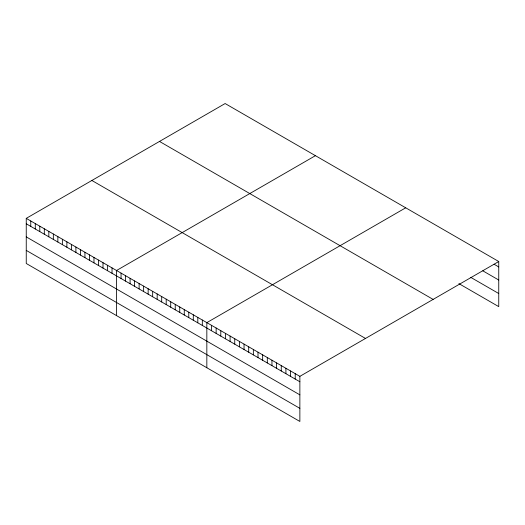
<?xml version="1.0" encoding="UTF-8"?>
<svg xmlns="http://www.w3.org/2000/svg" width="525" height="525" viewBox="0 0 525 525"><rect width="100%" height="100%" fill="white"/><g stroke="black" fill="none" stroke-linecap="round" stroke-linejoin="round"><path stroke-width="0.79" d="M26.25 218.367L299.867 376.34L299.867 421.457L26.25 263.484L26.25 218.367L225.133 103.543L498.75 261.516L498.75 306.633L458.883 283.612M315.427 155.676L116.543 270.5L116.543 315.617M405.72 207.802L206.837 322.626L206.837 367.749M299.867 376.34L498.75 261.516M494.097 264.246L498.75 266.93M482.803 270.821L498.75 280.028M470.84 277.417L498.75 293.527M159.502 141.435L433.118 299.408M91.882 180.475L365.498 338.448M26.25 223.781L299.867 381.754M26.25 236.887L299.867 394.852M26.25 250.386L299.867 408.352M295.214 373.656L295.214 379.07M290.561 370.965L290.561 376.379M285.915 368.281L285.915 373.695M281.262 365.597L281.262 371.011M276.609 362.913L276.609 368.327M271.957 360.222L271.957 365.636M267.304 357.538L267.304 362.952M262.658 354.854L262.658 360.268M258.005 352.17L258.005 357.584M253.352 349.486L253.352 354.9M248.699 346.795L248.699 352.209M244.046 344.111L244.046 349.525M239.4 341.427L239.4 346.841M234.747 338.743L234.747 344.157M230.094 336.059L230.094 341.473M225.442 333.368L225.442 338.783M220.789 330.684L220.789 336.098M216.143 328L216.143 333.414M211.49 325.316L211.49 330.73M202.322 320.02L202.322 325.434M197.807 317.415L197.807 322.829M193.292 314.81L193.292 320.224M188.777 312.204L188.777 317.618M184.262 309.592L184.262 315.007M179.747 306.987L179.747 312.401M175.232 304.382L175.232 309.796M170.717 301.777L170.717 307.191M166.202 299.171L166.202 304.585M161.693 296.566L161.693 301.98M157.178 293.954L157.178 299.368M152.663 291.349L152.663 296.763M148.148 288.743L148.148 294.158M143.633 286.138L143.633 291.552M139.118 283.533L139.118 288.947M134.603 280.921L134.603 286.335M130.088 278.316L130.088 283.73M125.573 275.71L125.573 281.124M121.058 273.105L121.058 278.519M112.028 267.894L112.028 273.308M107.513 265.283L107.513 270.697M102.998 262.677L102.998 268.091M98.483 260.072L98.483 265.486M93.968 257.467L93.968 262.881M89.453 254.861L89.453 260.275M84.938 252.249L84.938 257.663M80.423 249.644L80.423 255.058M75.908 247.039L75.908 252.453M71.4 244.433L71.4 249.848M66.885 241.828L66.885 247.242M62.37 239.216L62.37 244.637M57.855 236.611L57.855 242.025M53.34 234.006L53.34 239.42M48.825 231.4L48.825 236.814M44.31 228.795L44.31 234.209M39.795 226.19L39.795 231.604M35.28 223.578L35.28 228.992M30.765 220.973L30.765 226.387"/></g></svg>
